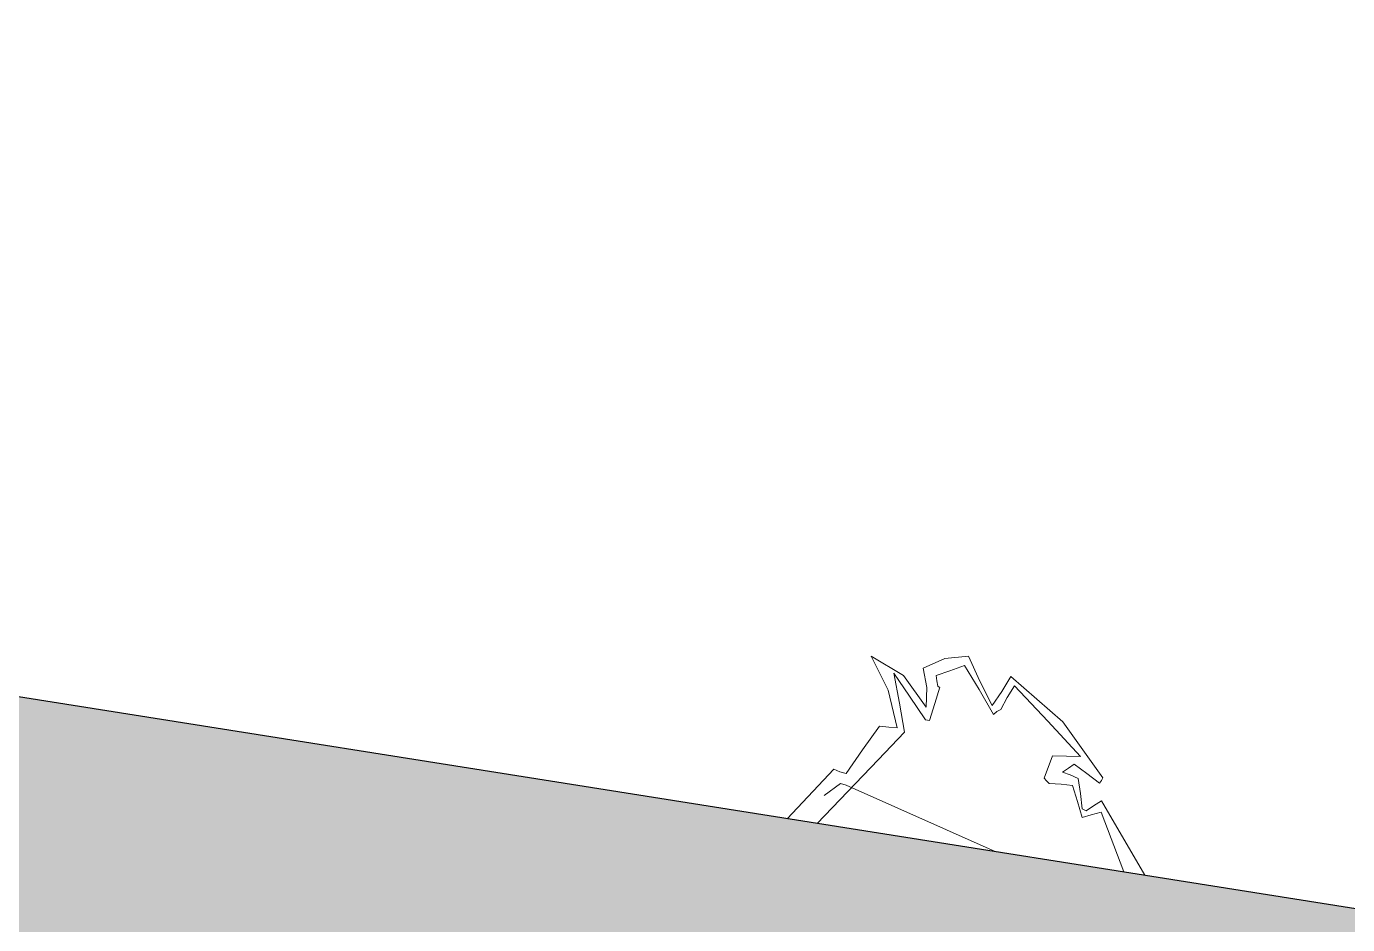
# Model space of a CAD drawing. Extents: x -640655 to -640254, y -1045449 to -1045159.
# Drawn here: x -640494.555 to -640489.962, y -1045297.388 to -1045294.265 of the extents above; entities that cross this region are included whole.
import ezdxf

# ---------------------------------------------------------------- set-up
doc = ezdxf.new("R2010")
doc.units = 0
doc.header["$MEASUREMENT"] = 0
for name, color, linetype in [('T_stafaz', 7, 'CONTINUOUS'), ('T_tenka', 4, 'CONTINUOUS'), ('T_tlusta', 1, 'CONTINUOUS')]:
    doc.layers.add(name, color=color, linetype=linetype)

msp = doc.modelspace()

# ---------------------------------------------------------------- hatches: boundary and pattern name
at = {"layer": 'T_tlusta', "linetype": 'Continuous'}
h = msp.add_hatch(color=147, dxfattribs=at)
h.dxf.hatch_style = 1
h.paths.add_polyline_path([(-640487.6962, -1045300.3855), (-640487.5672, -1045300.3838, -0.963444), (-640484.5656, -1045300.3434), (-640481.197, -1045300.298), (-640481.0622, -1045299.4467), (-640489.858, -1045298.0536), (-640489.799, -1045297.3542), (-640501.9603, -1045295.428, -1.898819), (-640503.9777, -1045295.1085), (-640509.3047, -1045294.2648), (-640509.6197, -1045298.7701), (-640499.5062, -1045300.3719), (-640497.3806, -1045300.3293), (-640495.6746, -1045300.3392, -0.339601), (-640494.1781, -1045300.3479)])
h.paths.add_polyline_path([(-640508.9312, -1045296.149, -1), (-640506.0911, -1045296.5988, -1)], flags=16)
h.paths.add_polyline_path([(-640502.3769, -1045299.3546, -1), (-640503.2802, -1045299.2115, -1)], flags=16)
h.paths.add_polyline_path([(-640500.078, -1045298.1554, -1), (-640498.2394, -1045298.4466, -1)], flags=16)
h.paths.add_polyline_path([(-640500.0188, -1045298.1648, -1), (-640498.2986, -1045298.4372, -1)], flags=0)
h.paths.add_polyline_path([(-640496.8289, -1045297.6899, -1), (-640495.3857, -1045297.9185, -1)], flags=16)
h.paths.add_polyline_path([(-640496.7696, -1045297.6993, -1), (-640495.445, -1045297.9091, -1)], flags=0)
h.paths.add_polyline_path([(-640492.9244, -1045298.6349, -1), (-640490.0843, -1045299.0847, -1)], flags=16)
h.paths.add_polyline_path([(-640495.6746, -1045300.3392), (-640497.3806, -1045300.3293), (-640499.5062, -1045300.3719), (-640496.0919, -1045300.9127, -0.14743)])
h.paths.add_polyline_path([(-640489.664, -1045301.304), (-640489.0714, -1045301.3978), (-640489.0464, -1045301.2398), (-640488.4538, -1045301.3336), (-640488.4288, -1045301.1756), (-640487.8361, -1045301.2695), (-640487.8111, -1045301.1114), (-640487.3591, -1045301.183, -0.140166), (-640487.5672, -1045300.3838), (-640487.6962, -1045300.3855), (-640494.1781, -1045300.3479, -0.225735), (-640493.7035, -1045301.291), (-640491.5387, -1045301.6339), (-640491.517, -1045301.4965), (-640490.9244, -1045301.5903), (-640490.8993, -1045301.4323), (-640490.3067, -1045301.5262), (-640490.2817, -1045301.3681), (-640489.6891, -1045301.462)])
edge = h.paths.add_edge_path()
edge.add_line((-640481.2593, -1045300.6912), (-640481.197, -1045300.298))
edge.add_line((-640481.197, -1045300.298), (-640484.5656, -1045300.3434))
edge.add_arc((-640486.0657, -1045300.4195), 1.502, -48.5542, 2.9049, ccw=False)
edge.add_line((-640485.0715, -1045301.5454), (-640484.1073, -1045301.6981))
edge.add_line((-640484.1073, -1045301.6981), (-640484.0823, -1045301.5401))
edge.add_line((-640484.0823, -1045301.5401), (-640483.7859, -1045301.587))
edge.add_line((-640483.7859, -1045301.587), (-640483.7609, -1045301.429))
edge.add_line((-640483.7609, -1045301.429), (-640483.4646, -1045301.4759))
edge.add_line((-640483.4646, -1045301.4759), (-640483.4396, -1045301.3179))
edge.add_line((-640483.4396, -1045301.3179), (-640483.1433, -1045301.3648))
edge.add_line((-640483.1433, -1045301.3648), (-640483.1182, -1045301.2068))
edge.add_line((-640483.1182, -1045301.2068), (-640482.8219, -1045301.2537))
edge.add_line((-640482.8219, -1045301.2537), (-640482.7969, -1045301.0957))
edge.add_line((-640482.7969, -1045301.0957), (-640482.5006, -1045301.1426))
edge.add_line((-640482.5006, -1045301.1426), (-640482.4756, -1045300.9846))
edge.add_line((-640482.4756, -1045300.9846), (-640482.1793, -1045301.0315))
edge.add_line((-640482.1793, -1045301.0315), (-640482.1542, -1045300.8735))
edge.add_line((-640482.1542, -1045300.8735), (-640481.8579, -1045300.9204))
edge.add_line((-640481.8579, -1045300.9204), (-640481.8329, -1045300.7624))
edge.add_line((-640481.8329, -1045300.7624), (-640481.5366, -1045300.8093))
edge.add_line((-640481.5366, -1045300.8093), (-640481.5116, -1045300.6513))
edge.add_line((-640481.5116, -1045300.6513), (-640481.2593, -1045300.6912))

# ---------------------------------------------------------------- linework, layer by layer
at = {"layer": 'T_stafaz', "lineweight": 0}
for p, q in [((-640491.6189, -1045296.4548), (-640491.5055, -1045296.5225)), ((-640491.5595, -1045296.5731), (-640491.6189, -1045296.4548)), ((-640491.4382, -1045296.4967), (-640491.362, -1045296.4625)), ((-640491.362, -1045296.4625), (-640491.2803, -1045296.4544)), ((-640491.2803, -1045296.4544), (-640491.2406, -1045296.5416)), ((-640491.5391, -1045296.514), (-640491.5197, -1045296.6177)), ((-640491.4854, -1045296.5937), (-640491.5391, -1045296.514)), ((-640491.5055, -1045296.5225), (-640491.4269, -1045296.6316)), ((-640491.4251, -1045296.5642), (-640491.4382, -1045296.4967)), ((-640491.3446, -1045296.5057), (-640491.3926, -1045296.5223)), ((-640491.3926, -1045296.5223), (-640491.3907, -1045296.5402)), ((-640491.2936, -1045296.4871), (-640491.3446, -1045296.5057)), ((-640491.2433, -1045296.5712), (-640491.2936, -1045296.4871)), ((-640491.1642, -1045296.5776), (-640491.1324, -1045296.5256)), ((-640491.1324, -1045296.5256), (-640490.9521, -1045296.6827)), ((-640491.5275, -1045296.7041), (-640491.5595, -1045296.5731)), ((-640491.4269, -1045296.6316), (-640491.4251, -1045296.5642)), ((-640491.3796, -1045296.5622), (-640491.3972, -1045296.6193)), ((-640491.3907, -1045296.5402), (-640491.3865, -1045296.5585)), ((-640491.3865, -1045296.5585), (-640491.3844, -1045296.5614)), ((-640491.3844, -1045296.5614), (-640491.3796, -1045296.5622)), ((-640491.1933, -1045296.6577), (-640491.2433, -1045296.5712)), ((-640491.2406, -1045296.5416), (-640491.1979, -1045296.6268)), ((-640491.1979, -1045296.6268), (-640491.1642, -1045296.5776)), ((-640491.1206, -1045296.5577), (-640491.1453, -1045296.5985)), ((-640491.0044, -1045296.681), (-640491.1206, -1045296.5577)), ((-640491.5197, -1045296.6177), (-640491.5024, -1045296.7186)), ((-640491.4298, -1045296.6762), (-640491.4854, -1045296.5937)), ((-640491.3972, -1045296.6193), (-640491.4152, -1045296.6788)), ((-640491.1453, -1045296.5985), (-640491.1676, -1045296.6397)), ((-640491.1815, -1045296.6473), (-640491.1933, -1045296.6577)), ((-640491.1676, -1045296.6397), (-640491.1815, -1045296.6473)), ((-640491.6487, -1045296.7805), (-640491.5891, -1045296.6983)), ((-640491.5891, -1045296.6983), (-640491.5571, -1045296.7014)), ((-640491.5571, -1045296.7014), (-640491.5275, -1045296.7041)), ((-640491.4225, -1045296.6775), (-640491.4298, -1045296.6762)), ((-640491.4152, -1045296.6788), (-640491.4225, -1045296.6775)), ((-640490.8907, -1045296.8039), (-640491.0044, -1045296.681)), ((-640490.9521, -1045296.6827), (-640490.8134, -1045296.8777)), ((-640491.5024, -1045296.7186), (-640491.5947, -1045296.8151)), ((-640491.7059, -1045296.8632), (-640491.6487, -1045296.7805)), ((-640491.0168, -1045296.8794), (-640490.9881, -1045296.8017)), ((-640490.9881, -1045296.8017), (-640490.8907, -1045296.8039)), ((-640491.9102, -1045297.0198), (-640491.7484, -1045296.8482)), ((-640491.5947, -1045296.8151), (-640491.806, -1045297.0363)), ((-640491.7484, -1045296.8482), (-640491.7274, -1045296.8569)), ((-640490.9329, -1045296.8441), (-640490.9529, -1045296.8581)), ((-640490.9128, -1045296.83), (-640490.9329, -1045296.8441)), ((-640490.8685, -1045296.8629), (-640490.9128, -1045296.83)), ((-640491.7245, -1045296.8975), (-640491.7816, -1045296.939)), ((-640491.7274, -1045296.8569), (-640491.7059, -1045296.8632)), ((-640491.7055, -1045296.9034), (-640491.7245, -1045296.8975)), ((-640491.0084, -1045296.8884), (-640491.0168, -1045296.8794)), ((-640490.9999, -1045296.8974), (-640491.0084, -1045296.8884)), ((-640490.9577, -1045296.8998), (-640490.9999, -1045296.8974)), ((-640490.9529, -1045296.8581), (-640490.927, -1045296.8677)), ((-640490.927, -1045296.8677), (-640490.8991, -1045296.8801)), ((-640490.8991, -1045296.8801), (-640490.8907, -1045296.9317)), ((-640490.8242, -1045296.8958), (-640490.8685, -1045296.8629)), ((-640490.8176, -1045296.887), (-640490.8242, -1045296.8958)), ((-640490.8134, -1045296.8777), (-640490.8176, -1045296.887)), ((-640491.1879, -1045297.1342), (-640491.7055, -1045296.9034)), ((-640490.9184, -1045296.9043), (-640490.9577, -1045296.8998)), ((-640490.9007, -1045296.9601), (-640490.9184, -1045296.9043)), ((-640490.8907, -1045296.9317), (-640490.8851, -1045296.9854)), ((-640490.8854, -1045297.0154), (-640490.9007, -1045296.9601)), ((-640490.8851, -1045296.9854), (-640490.8782, -1045296.9891)), ((-640490.8782, -1045296.9891), (-640490.8713, -1045296.9928)), ((-640490.8713, -1045296.9928), (-640490.8456, -1045296.9748)), ((-640490.8456, -1045296.9748), (-640490.8174, -1045296.9572)), ((-640490.8174, -1045296.9572), (-640490.6666, -1045297.2168)), ((-640490.8536, -1045297.006), (-640490.8854, -1045297.0154)), ((-640490.8194, -1045296.9969), (-640490.8536, -1045297.006)), ((-640490.7403, -1045297.2051), (-640490.8194, -1045296.9969))]:
    msp.add_line(p, q, dxfattribs=at)
at = {"layer": 'T_tenka', "linetype": 'Continuous'}
msp.add_line((-640489.799, -1045297.3542), (-640501.9603, -1045295.428), dxfattribs=at)

doc.saveas('drawing.dxf')
